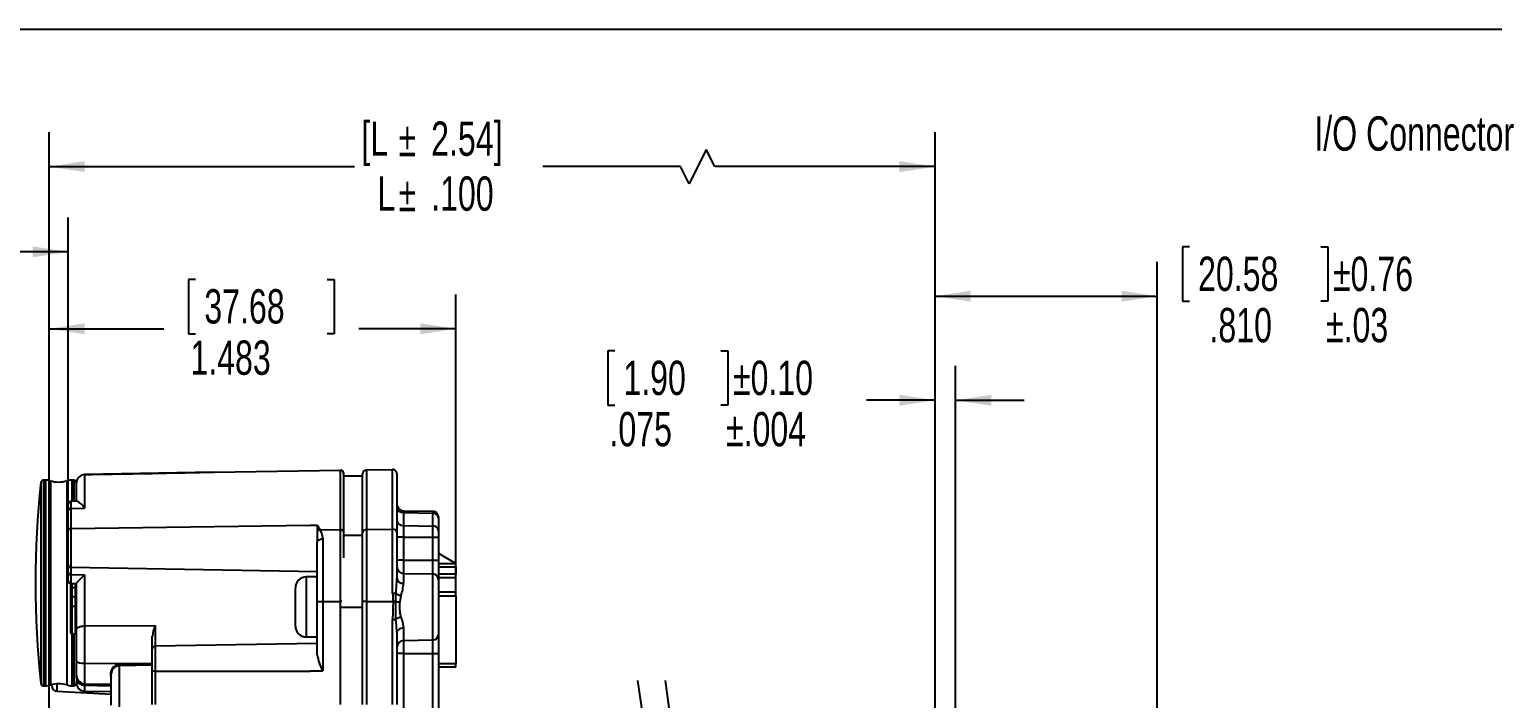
# Model space of a CAD drawing. Extents: x 0.3 to 16.8, y 0.3 to 10.8.
# Drawn here: x 6.94 to 12.28, y 8.33 to 10.77 of the extents above; entities that cross this region are included whole.
import ezdxf
from ezdxf.enums import TextEntityAlignment as Align

# ---------------------------------------------------------------- set-up
doc = ezdxf.new("R2010")
doc.units = 0
doc.linetypes.add('HIDDEN', pattern=[0.075, 0.05, -0.025])
doc.layers.get('0').update_dxf_attribs({"linetype": 'CONTINUOUS'})
doc.layers.add('FORMAT', color=7, linetype='CONTINUOUS')
doc.dimstyles.new('SLDDIMSTYLE0', dxfattribs={"dimtxt": 0.125, "dimasz": 0.13, "dimexe": 0, "dimexo": 0.0625, "dimgap": 0.03125, "dimtad": 0, "dimtih": 1, "dimtoh": 1, "dimrnd": 1e-09, "dimzin": 4, "dimsah": 1, "dimcen": 0.09, "dimazin": 3, "dimtfac": 1, "dimtofl": 0, "dimtmove": 0, "dimatfit": 3})
doc.dimstyles.new('SLDDIMSTYLE3', dxfattribs={"dimtxt": 0.125, "dimasz": 0.13, "dimexe": 0, "dimexo": 0.0625, "dimgap": 0.03125, "dimtad": 0, "dimtih": 1, "dimtoh": 1, "dimrnd": 1e-09, "dimzin": 12, "dimsah": 1, "dimcen": 0.09, "dimazin": 3, "dimtfac": 1, "dimtofl": 0, "dimtmove": 0, "dimatfit": 3})
doc.dimstyles.new('SLDDIMSTYLE4', dxfattribs={"dimtxt": 0.125, "dimasz": 0.13, "dimexe": 0, "dimexo": 0.0625, "dimgap": 0.03125, "dimtad": 0, "dimtih": 1, "dimtoh": 1, "dimrnd": 1e-09, "dimzin": 12, "dimsah": 1, "dimcen": 0.09, "dimazin": 3, "dimtol": 1, "dimtp": 0.004, "dimtm": 0.004, "dimtfac": 1, "dimtmove": 0, "dimatfit": 3})
doc.dimstyles.new('SLDDIMSTYLE6', dxfattribs={"dimtxt": 0.125, "dimasz": 0.13, "dimexe": 0, "dimexo": 0.0625, "dimgap": 0.03125, "dimtad": 0, "dimtih": 1, "dimtoh": 1, "dimrnd": 1e-09, "dimzin": 4, "dimsah": 1, "dimcen": 0.09, "dimazin": 3, "dimtol": 1, "dimtp": 0.03, "dimtm": 0.03, "dimtfac": 1, "dimtofl": 0, "dimtmove": 0, "dimatfit": 3})

# ---------------------------------------------------------------- blocks, each defined once
blk = doc.blocks.new('_D_5')
at = {"layer": 'FORMAT'}
for p, q in [((5.9644, 10.1358), (5.939, 10.1358)), ((5.939, 10.1358), (5.939, 9.9373)), ((6.4435, 10.1358), (6.4689, 10.1358)), ((6.4689, 10.1358), (6.4689, 9.9373)), ((5.3354, 9.0044), (5.3354, 10.0807)), ((7.0854, 8.9903), (7.0854, 10.0807)), ((5.3354, 9.9557), (5.8485, 9.9557)), ((5.939, 9.9373), (5.9644, 9.9373)), ((6.4689, 9.9373), (6.4435, 9.9373)), ((7.0854, 9.9557), (6.5595, 9.9557))]:
    blk.add_line(p, q, dxfattribs=at)
for points in [[(5.3354, 9.9557), (5.4654, 9.9357), (5.4654, 9.9757)], [(7.0854, 9.9557), (6.9554, 9.9757), (6.9554, 9.9357)]]:
    blk.add_solid(points, dxfattribs=at)
at = {"layer": 'FORMAT', "width": 0.7}
for s, p in [('44.45', (5.9962, 9.9373, 0.0039)), ('1.750', (5.9454, 9.7503, 0.0039))]:
    blk.add_text(s, height=0.125, dxfattribs=at).set_placement(p, align=Align.BOTTOM_LEFT)
blk = doc.blocks.new('_D_7')
at = {"layer": 'FORMAT'}
for p, q in [((7.0154, 8.2574), (7.0154, 10.3914)), ((10.2456, 8.177), (10.2456, 10.3914)), ((9.4114, 10.3289), (9.3489, 10.2039)), ((9.4427, 10.2664), (9.4114, 10.3289)), ((7.0154, 10.2664), (8.1287, 10.2664)), ((9.3177, 10.2664), (8.8157, 10.2664)), ((9.3489, 10.2039), (9.3177, 10.2664)), ((10.2456, 10.2664), (9.4427, 10.2664))]:
    blk.add_line(p, q, dxfattribs=at)
for points in [[(7.0154, 10.2664), (7.1454, 10.2464), (7.1454, 10.2864)], [(10.2456, 10.2664), (10.1156, 10.2864), (10.1156, 10.2464)]]:
    blk.add_solid(points, dxfattribs=at)
at = {"layer": 'FORMAT', "width": 0.7}
for s, p in [('[L', (8.1541, 10.2683, 0.0039)), ('%%p', (8.2895, 10.2664, 0.0039)), ('2.54]', (8.4086, 10.2683, 0.0039)), ('L', (8.2126, 10.068, 0.0039)), ('%%p', (8.2895, 10.0661, 0.0039)), ('.100', (8.4086, 10.068, 0.0039))]:
    blk.add_text(s, height=0.125, dxfattribs=at).set_placement(p, align=Align.BOTTOM_LEFT)
blk = doc.blocks.new('_D_8')
at = {"layer": 'FORMAT'}
for p, q in [((9.0777, 9.5946), (9.0523, 9.5946)), ((9.0523, 9.5946), (9.0523, 9.3962)), ((9.4644, 9.5946), (9.4898, 9.5946)), ((9.4898, 9.5946), (9.4898, 9.3962)), ((10.2456, 8.177), (10.2456, 9.5396)), ((10.3204, 7.8996), (10.3204, 9.5396)), ((9.0523, 9.3962), (9.0777, 9.3962)), ((9.4898, 9.3962), (9.4644, 9.3962)), ((10.2456, 9.4146), (9.9952, 9.4146)), ((10.3204, 9.4146), (10.5704, 9.4146))]:
    blk.add_line(p, q, dxfattribs=at)
for points in [[(10.2456, 9.4146), (10.1156, 9.4346), (10.1156, 9.3946)], [(10.3204, 9.4146), (10.4504, 9.3946), (10.4504, 9.4346)]]:
    blk.add_solid(points, dxfattribs=at)
at = {"layer": 'FORMAT', "width": 0.7}
for s, p in [('1.90', (9.1094, 9.3962, 0.0039)), ('±0.10', (9.5089, 9.3962, 0.0039)), ('.075', (9.0587, 9.2092, 0.0039)), ('±.004', (9.4835, 9.2092, 0.0039))]:
    blk.add_text(s, height=0.125, dxfattribs=at).set_placement(p, align=Align.BOTTOM_LEFT)
blk = doc.blocks.new('_D_9')
at = {"layer": 'FORMAT'}
for p, q in [((7.5498, 9.8553), (7.5244, 9.8553)), ((7.5244, 9.8553), (7.5244, 9.6569)), ((8.0289, 9.8553), (8.0543, 9.8553)), ((8.0543, 9.8553), (8.0543, 9.6569)), ((7.0154, 8.2574), (7.0154, 9.8003)), ((8.4988, 8.7514), (8.4988, 9.8003)), ((7.0154, 9.6753), (7.4338, 9.6753)), ((8.4988, 9.6753), (8.1449, 9.6753)), ((7.5244, 9.6569), (7.5498, 9.6569)), ((8.0543, 9.6569), (8.0289, 9.6569))]:
    blk.add_line(p, q, dxfattribs=at)
for points in [[(7.0154, 9.6753), (7.1454, 9.6553), (7.1454, 9.6953)], [(8.4988, 9.6753), (8.3688, 9.6953), (8.3688, 9.6553)]]:
    blk.add_solid(points, dxfattribs=at)
at = {"layer": 'FORMAT', "width": 0.7}
for s, p in [('37.68', (7.5815, 9.6569, 0.0039)), ('1.483', (7.5308, 9.4699, 0.0039))]:
    blk.add_text(s, height=0.125, dxfattribs=at).set_placement(p, align=Align.BOTTOM_LEFT)
blk = doc.blocks.new('_D_12')
at = {"layer": 'FORMAT'}
for p, q in [((11.1729, 9.974), (11.1475, 9.974)), ((11.1475, 9.974), (11.1475, 9.7756)), ((11.652, 9.974), (11.6773, 9.974)), ((11.6773, 9.974), (11.6773, 9.7756)), ((10.2456, 8.177), (10.2456, 9.919)), ((11.0557, 7.341), (11.0557, 9.919)), ((10.2456, 9.794), (11.0557, 9.794)), ((11.0557, 9.794), (11.0569, 9.794)), ((11.1475, 9.7756), (11.1729, 9.7756)), ((11.6773, 9.7756), (11.652, 9.7756))]:
    blk.add_line(p, q, dxfattribs=at)
for points in [[(10.2456, 9.794), (10.3756, 9.774), (10.3756, 9.814)], [(11.0557, 9.794), (10.9257, 9.814), (10.9257, 9.774)]]:
    blk.add_solid(points, dxfattribs=at)
at = {"layer": 'FORMAT', "width": 0.7}
for s, p in [('20.58', (11.2046, 9.7756, 0.0039)), ('±0.76', (11.6964, 9.7756, 0.0039)), ('.810', (11.2462, 9.5885, 0.0039)), ('±.03', (11.671, 9.5885, 0.0039))]:
    blk.add_text(s, height=0.125, dxfattribs=at).set_placement(p, align=Align.BOTTOM_LEFT)
blk = doc.blocks.new('_DOT')
at = {"color": 0, "linetype": 'BYBLOCK'}
blk.add_line((-0.5, 0), (-1, 0), dxfattribs=at)
at = {"color": 0, "linetype": 'BYBLOCK', "const_width": 0.5}
blk.add_lwpolyline([(-0.25, 0, 1), (0.25, 0, 1)], format="xyb", close=True, dxfattribs=at)
blk = doc.blocks.new('SW_NOTE_7')
at = {"layer": 'FORMAT', "color": 0}
blk.add_lwpolyline([(-0.6843, 1.7), (-0.4343, 1.7), (0, 0)], dxfattribs=at)
at = {"layer": 'FORMAT', "color": 0, "xscale": 0.04, "yscale": 0.04, "rotation": 284.3314966606}
blk.add_blockref('_DOT', (0, 0, -3.067), dxfattribs=at)
at = {"layer": 'FORMAT', "color": 0, "width": 0.7}
blk.add_text('I/O Connector', height=0.125, dxfattribs=at).set_placement((-1.8846, 1.6056), align=Align.BOTTOM_LEFT)

msp = doc.modelspace()

# ---------------------------------------------------------------- linework, layer by layer
at = {"color": 7, "linetype": 'CONTINUOUS'}
for p, q in [((0.2513, 10.7671), (16.7513, 10.7671)), ((7.6165, 9.1521), (7.1448, 9.1439)), ((7.1448, 9.1436), (7.1754, 9.1441)), ((7.1448, 9.1436), (7.1448, 9.0212)), ((7.6169, 9.1518), (8.0782, 9.1599)), ((8.0782, 8.9429), (8.0782, 9.1599)), ((8.0884, 9.1502), (8.0884, 9.1499)), ((8.0884, 9.1499), (8.0884, 8.9358)), ((8.0884, 9.1395), (8.1584, 9.1395)), ((8.1584, 8.9324), (8.1584, 9.1453)), ((8.1731, 9.1603), (8.2681, 9.162)), ((8.1731, 9.1603), (8.1731, 8.943)), ((8.2681, 8.9441), (8.2681, 9.162)), ((8.2834, 9.147), (8.2834, 8.9335)), ((7.0026, 9.1238), (6.9953, 9.1238)), ((7.1054, 9.1238), (7.0981, 9.1238)), ((7.1154, 9.1138), (7.1154, 9.1136)), ((7.1154, 9.045), (7.1154, 9.1136)), ((7.0854, 9.0122), (7.0854, 9.0358)), ((7.1168, 9.0462), (7.0952, 9.0458)), ((7.0952, 9.0205), (7.1448, 9.0212)), ((7.0952, 9.0205), (7.0952, 8.9476)), ((7.0854, 8.9403), (7.0854, 9.0122)), ((8.308, 9.0115), (8.308, 9.0048)), ((8.308, 9.0115), (8.4151, 9.0097)), ((8.308, 9.0048), (8.308, 8.9575)), ((8.308, 9.0048), (8.4151, 9.0032)), ((8.4151, 9.0032), (8.4151, 9.0097)), ((8.4151, 8.956), (8.4151, 9.0032)), ((8.4348, 8.9897), (8.4348, 8.9858)), ((8.4348, 8.9858), (8.4348, 8.94)), ((7.0854, 8.8142), (7.0854, 8.9403)), ((7.0952, 8.9476), (7.9673, 8.9587)), ((7.0952, 8.9476), (7.0952, 8.8046)), ((7.9934, 8.9582), (7.9673, 8.9587)), ((7.9673, 8.9587), (7.9939, 8.9582)), ((7.9934, 8.9582), (7.9934, 8.9362)), ((7.9934, 8.9582), (7.9939, 8.9582)), ((7.9934, 8.9362), (7.9934, 8.8972)), ((8.0041, 8.9419), (8.0782, 8.9429)), ((8.0782, 8.6807), (8.0782, 8.9429)), ((8.0884, 8.9358), (8.0884, 8.8405)), ((8.1584, 8.9224), (8.1584, 8.9324)), ((8.1584, 8.6607), (8.1584, 8.9224)), ((8.1731, 8.943), (8.2681, 8.9441)), ((8.1731, 8.943), (8.1731, 8.6807)), ((8.2681, 8.71), (8.2681, 8.9441)), ((8.2834, 8.9335), (8.2834, 8.7653)), ((8.308, 8.9157), (8.2834, 8.9157)), ((8.308, 8.9575), (8.308, 8.9157)), ((8.308, 8.9575), (8.4151, 8.956)), ((8.308, 8.9157), (8.308, 8.831)), ((8.308, 8.9157), (8.4151, 8.9157)), ((8.4151, 8.9157), (8.4151, 8.956)), ((8.4151, 8.831), (8.4151, 8.9157)), ((8.4151, 8.9157), (8.4348, 8.9157)), ((8.4348, 8.94), (8.4348, 8.9157)), ((8.4348, 8.9157), (8.4348, 8.831)), ((7.9934, 8.6807), (7.9934, 8.8972)), ((8.013, 8.9096), (8.013, 8.6807)), ((8.4348, 8.8576), (8.4988, 8.8195)), ((7.0854, 8.7866), (7.0854, 8.8142)), ((7.9934, 8.7896), (7.0952, 8.8046)), ((7.0952, 8.8046), (7.0952, 8.7788)), ((8.308, 8.831), (8.2834, 8.831)), ((8.308, 8.831), (8.308, 8.7832)), ((8.308, 8.831), (8.4151, 8.831)), ((8.4151, 8.7813), (8.4151, 8.831)), ((8.4151, 8.831), (8.4348, 8.831)), ((8.4348, 8.831), (8.4348, 8.7613)), ((8.4348, 8.8195), (8.4988, 8.8195)), ((8.4988, 8.8077), (8.4988, 8.8195)), ((8.4988, 8.8077), (8.4988, 8.7801)), ((7.0854, 8.7565), (7.0854, 8.7866)), ((7.0952, 8.7788), (7.1448, 8.7781)), ((7.1448, 8.7781), (7.1448, 8.5916)), ((7.9934, 8.7705), (7.9534, 8.7705)), ((8.308, 8.7832), (8.308, 8.7476)), ((8.308, 8.7832), (8.4151, 8.7813)), ((8.4151, 8.5406), (8.4151, 8.7813)), ((8.4988, 8.7801), (8.4348, 8.7801)), ((8.4988, 8.7669), (8.4348, 8.7669)), ((8.4348, 8.7613), (8.4348, 8.5606)), ((8.4988, 8.7669), (8.4988, 8.7801)), ((8.4988, 8.7146), (8.4988, 8.7669)), ((7.0952, 8.7465), (7.1154, 8.7461)), ((7.0954, 8.7341), (7.0954, 8.7465)), ((7.0954, 8.7015), (7.0954, 8.7341)), ((7.0954, 8.6673), (7.0954, 8.7015)), ((7.0984, 8.7464), (7.0984, 8.7322)), ((7.0984, 8.7322), (7.0984, 8.6989)), ((7.0984, 8.7322), (7.1124, 8.7322)), ((7.0984, 8.6989), (7.1124, 8.6989)), ((7.0984, 8.6989), (7.0984, 8.6643)), ((7.1124, 8.7322), (7.1124, 8.7462)), ((7.1124, 8.6989), (7.1124, 8.7322)), ((7.1124, 8.6643), (7.1124, 8.6989)), ((7.1154, 8.5777), (7.1154, 8.7491)), ((7.9134, 8.5915), (7.9134, 8.7305)), ((8.2792, 8.6815), (8.2798, 8.7096)), ((8.2985, 8.7024), (8.2939, 8.6792)), ((8.4988, 8.7146), (8.4348, 8.7146)), ((8.4348, 8.7014), (8.4988, 8.7014)), ((8.4988, 8.7014), (8.4988, 8.7146)), ((8.4988, 8.7014), (8.4988, 8.4533)), ((7.0954, 8.5654), (7.0954, 8.6665)), ((7.0984, 8.6643), (7.1124, 8.6643)), ((7.0984, 8.6643), (7.0984, 8.6635)), ((7.0984, 8.6635), (7.1124, 8.6635)), ((7.0984, 8.6635), (7.0984, 8.5624)), ((7.1124, 8.6635), (7.1124, 8.6643)), ((7.1124, 8.5624), (7.1124, 8.6635)), ((7.9934, 8.6338), (7.9934, 8.6885)), ((7.9934, 8.487), (7.9934, 8.6807)), ((7.9934, 8.6807), (8.013, 8.6807)), ((8.013, 8.6807), (8.013, 8.4281)), ((8.013, 8.6807), (8.0782, 8.6807)), ((8.0782, 8.3058), (8.0782, 8.6807)), ((8.1731, 8.6807), (8.1584, 8.6807)), ((8.1584, 8.3058), (8.1584, 8.6607)), ((8.1731, 8.6807), (8.1731, 8.3058)), ((8.1731, 8.6807), (8.2698, 8.6807)), ((7.1448, 8.5916), (7.4018, 8.5937)), ((7.1448, 8.5916), (7.1448, 8.4556)), ((8.2681, 8.3058), (8.2681, 8.6158)), ((8.2681, 8.6158), (8.2797, 8.6158)), ((7.0984, 8.5624), (7.1124, 8.5624)), ((7.1154, 8.4642), (7.1154, 8.5777)), ((7.3919, 8.5075), (7.3919, 8.5545)), ((7.9534, 8.5515), (7.9934, 8.5515)), ((8.2834, 8.5679), (8.2834, 8.3058)), ((8.308, 8.5837), (8.308, 8.5388)), ((8.308, 8.5388), (8.4151, 8.5406)), ((8.308, 8.5388), (8.308, 8.491)), ((8.4151, 8.491), (8.4151, 8.5406)), ((8.4348, 8.5606), (8.4348, 8.491)), ((7.3919, 8.4273), (7.3919, 8.5075)), ((7.9934, 8.5278), (7.4018, 8.5175)), ((8.308, 8.491), (8.2834, 8.491)), ((8.308, 8.491), (8.4151, 8.491)), ((8.308, 8.491), (8.308, 8.0748)), ((8.4151, 8.491), (8.4348, 8.491)), ((8.4151, 8.0748), (8.4151, 8.491)), ((8.4348, 8.491), (8.4348, 8.0748)), ((7.1154, 8.4112), (7.1154, 8.4642)), ((7.1448, 8.4556), (7.3919, 8.4544)), ((7.1448, 8.4556), (7.1448, 8.3812)), ((7.3919, 8.4486), (7.2714, 8.4465)), ((8.4988, 8.4415), (8.4348, 8.4415)), ((8.4988, 8.4415), (8.4988, 8.4533)), ((7.0254, 8.3737), (7.0254, 8.3779)), ((7.1154, 8.4038), (7.1154, 8.4112)), ((7.1154, 8.4112), (7.1154, 8.3838)), ((7.1448, 8.3812), (7.2419, 8.3795)), ((7.1448, 8.3812), (7.1448, 8.3755)), ((7.2419, 8.3024), (7.2419, 8.4165)), ((7.3919, 8.3058), (7.3919, 8.4273)), ((7.4018, 8.4273), (7.3919, 8.4273)), ((7.4018, 8.4273), (7.4018, 8.3058)), ((7.4018, 8.4273), (7.9673, 8.4273)), ((7.9673, 8.4273), (8.013, 8.4281)), ((8.0127, 8.4281), (7.9673, 8.4273)), ((6.9953, 8.3738), (7.0026, 8.3738)), ((7.0443, 8.3537), (7.2419, 8.3433)), ((7.0981, 8.3738), (7.1054, 8.3738)), ((7.1448, 8.354), (7.2419, 8.3523))]:
    msp.add_line(p, q, dxfattribs=at)
at = {"color": 8, "linetype": 'CONTINUOUS'}
for p, q in [((8.0782, 9.1599), (8.0782, 9.1602)), ((6.9854, 9.1149), (6.9854, 8.7811)), ((6.9953, 9.1238), (6.9953, 8.7819)), ((7.0026, 9.1238), (7.0026, 8.7819)), ((7.0205, 9.1211), (7.0205, 8.7817)), ((7.0802, 9.1211), (7.0802, 8.7817)), ((7.0981, 9.1238), (7.0981, 9.0458)), ((7.1054, 9.1238), (7.1054, 9.046)), ((7.0952, 9.0458), (7.0952, 9.0205)), ((8.0884, 8.9224), (8.1584, 8.9224)), ((8.4348, 8.8077), (8.4988, 8.8077)), ((6.9854, 8.7811), (6.9854, 8.3827)), ((6.9953, 8.7819), (6.9953, 8.3738)), ((7.0026, 8.7819), (7.0026, 8.3738)), ((7.0205, 8.7817), (7.0205, 8.3765)), ((7.0802, 8.7817), (7.0802, 8.3765)), ((7.0952, 8.7788), (7.0952, 8.7465)), ((7.9534, 8.7705), (7.9534, 8.5515)), ((8.0832, 8.6807), (8.0782, 8.6807)), ((8.0821, 8.6607), (8.1584, 8.6607)), ((7.4018, 8.5937), (7.4018, 8.5175)), ((7.0981, 8.5636), (7.0981, 8.3738)), ((7.1054, 8.5624), (7.1054, 8.3738)), ((7.4018, 8.5175), (7.4018, 8.4273)), ((7.2714, 8.4513), (7.3919, 8.454)), ((7.2714, 8.4465), (7.2714, 8.2973)), ((8.4988, 8.4533), (8.4348, 8.4533)), ((7.0443, 8.3809), (7.0443, 8.3537)), ((7.1448, 8.3755), (7.2419, 8.3739)), ((7.1448, 8.3755), (7.1448, 8.354))]:
    msp.add_line(p, q, dxfattribs=at)
at = {"color": 7, "linetype": 'HIDDEN'}
for p, q in [((9.1614, 8.3925), (9.2402, 7.8297)), ((9.2614, 8.3925), (9.3402, 7.8297))]:
    msp.add_line(p, q, dxfattribs=at)
at = {"color": 7, "linetype": 'CONTINUOUS'}
for points in [[(7.1754, 9.1441), (7.3919, 9.1479), (7.4419, 9.1488), (7.5119, 9.15), (7.6169, 9.1518)], [(6.9854, 9.1149), (6.9807, 9.0693), (6.9766, 9.0236), (6.9732, 8.9779), (6.9704, 8.9321), (6.9682, 8.8863), (6.9666, 8.8405), (6.9657, 8.7946), (6.9654, 8.7488), (6.9657, 8.7029), (6.9666, 8.6571), (6.9682, 8.6113), (6.9704, 8.5655), (6.9732, 8.5197), (6.9766, 8.474), (6.9807, 8.4283), (6.9854, 8.3827)], [(8.0041, 8.9419), (8.0104, 8.9268), (8.013, 8.9096)], [(7.9934, 8.8972), (7.9938, 8.8996), (7.9949, 8.9019), (7.9967, 8.9041), (7.9991, 8.9059), (8.0021, 8.9075), (8.0055, 8.9086), (8.0092, 8.9094), (8.013, 8.9096)], [(7.1154, 8.6209), (7.1153, 8.6208), (7.1152, 8.6207), (7.115, 8.6205), (7.1147, 8.6204), (7.1143, 8.6203), (7.1139, 8.6202), (7.1134, 8.6201), (7.1129, 8.6201), (7.1124, 8.6201)], [(7.1154, 8.5777), (7.1159, 8.5804), (7.1176, 8.583), (7.1203, 8.5854), (7.124, 8.5875), (7.1284, 8.5892), (7.1335, 8.5905), (7.1391, 8.5913), (7.1448, 8.5916)], [(8.2834, 8.5679), (8.2818, 8.5951), (8.2797, 8.6158)], [(8.2981, 8.6235), (8.3038, 8.6063), (8.308, 8.5837)], [(8.308, 8.5837), (8.3031, 8.5833), (8.2985, 8.5824), (8.2943, 8.5809), (8.2906, 8.579), (8.2875, 8.5766), (8.2853, 8.5739), (8.2839, 8.5709), (8.2834, 8.5679)], [(7.1154, 8.4642), (7.1154, 8.464), (7.116, 8.4623), (7.1198, 8.4596), (7.1263, 8.4575), (7.135, 8.4561), (7.1448, 8.4556)]]:
    msp.add_lwpolyline(points, dxfattribs=at)
for centre, radius, start, end in [((7.1454, 9.1136), 0.03, 91.0002, 179.9996), ((8.0784, 9.1502), 0.01, 0.0006, 90.9992), ((8.0784, 9.1499), 0.01, 0.0241, 90.9756), ((8.1734, 9.1453), 0.015, 91.0004, 179.9994), ((8.2684, 9.147), 0.015, 359.9996, 91.0007), ((6.9953, 9.1138), 0.01, 89.9987, 173.7463), ((7.0026, 9.0638), 0.06, 72.6292, 89.9992), ((7.0503, 9.2165), 0.1, 252.6287, 287.3713), ((7.0981, 9.0638), 0.06, 90.0008, 107.3708), ((7.1054, 9.1138), 0.01, 0.0005, 89.9987), ((7.0954, 9.0358), 0.01, 90.9992, 179.9994), ((7.0946, 9.0113), 0.00924, 86.0837, 174.3509), ((7.0975, 8.9961), 0.0536, 27.9005, 68.8271), ((8.3084, 9.0365), 0.025, 179.9997, 269.0003), ((8.3068, 9.0283), 0.0235, 184.1287, 272.7676), ((8.3061, 8.9803), 0.0228, 186.8782, 274.769), ((8.4148, 8.9897), 0.02, 0.0002, 88.9999), ((8.4161, 8.9844), 0.0188, 4.1291, 92.7668), ((7.0942, 8.9387), 0.00892, 83.3091, 169.9315), ((8.0125, 8.9134), 0.0297, 106.4786, 130.0734), ((7.8103, 8.8324), 0.2226, 29.4828, 34.4283), ((8.0796, 8.934), 0.00898, 11.6168, 98.7941), ((8.1714, 8.9298), 0.0133, 82.7005, 168.7734), ((8.2702, 8.9308), 0.0135, 11.6168, 98.7942), ((8.4167, 8.9378), 0.0183, 6.8794, 94.768), ((7.0951, 8.8144), 0.00978, 181.2856, 270.287), ((8.3084, 8.8082), 0.025, 180, 269.0003), ((7.0944, 8.7878), 0.00908, 187.5879, 275.2305), ((7.0954, 8.7565), 0.01, 180.0009, 269), ((7.8145, 8.0669), 0.9769, 133.2769, 135.7005), ((7.9534, 8.7305), 0.04, 89.9996, 180.0004), ((7.6724, 8.7762), 0.6111, 353.7381, 358.9728), ((8.3052, 8.7696), 0.0222, 191.1587, 277.2664), ((8.4148, 8.7613), 0.02, 0, 89.0003), ((7.0979, 8.7348), 0.00264, 197.4314, 280.4103), ((7.0982, 8.7017), 0.00285, 183.5258, 273.1441), ((7.1129, 8.7296), 0.00264, 17.4339, 100.4098), ((7.1123, 8.7291), 0.00309, 271.5991, 1.6141), ((7.1125, 8.696), 0.00285, 3.5259, 93.1455), ((8.6096, 8.7148), 0.3415, 180.8095, 185.7267), ((8.2692, 8.5747), 0.1353, 85.4786, 90.4442), ((8.3099, 8.7597), 0.0585, 239.0867, 258.7602), ((8.1346, 8.7603), 0.1738, 340.5429, 355.8028), ((7.0984, 8.6673), 0.003, 180.0148, 270.037), ((7.0984, 8.6665), 0.00299, 180.1489, 270.1897), ((7.1124, 8.6613), 0.003, 0.0129, 90.039), ((9.625, 8.6134), 1.3569, 177.1548, 179.8957), ((9.0008, 0.3104), 8.4022, 94.9271, 94.99109), ((3.9076, 8.6116), 4.3721, 0.055, 0.9159), ((8.3085, 8.8174), 0.1391, 257.8027, 263.9435), ((8.4235, 8.6611), 0.1309, 172.0665, 196.7017), ((7.5356, 8.5393), 0.1444, 157.8842, 173.9677), ((7.9534, 8.5915), 0.04, 179.9997, 270.0002), ((8.3136, 8.5603), 0.0651, 103.7489, 121.3817), ((7.0984, 8.5654), 0.00304, 179.1822, 269.2364), ((7.1124, 8.5607), 0.00293, 1.5224, 91.3322), ((8.3084, 8.5138), 0.025, 90.9997, 180.0002), ((8.4148, 8.5606), 0.02, 271.0001, 359.9996), ((7.4019, 8.5075), 0.01, 90.9988, 180.002), ((8.1655, 8.5108), 0.1737, 187.8673, 208.4189), ((7.2719, 8.4165), 0.03, 91.0001, 179.9999), ((6.9953, 8.3838), 0.01, 186.2537, 270.0013), ((7.0503, 8.2811), 0.1, 72.6289, 107.3711), ((7.1054, 8.3838), 0.01, 270.0006, 359.9998), ((7.1454, 8.4112), 0.03, 180, 269.0001), ((7.1445, 8.4047), 0.0292, 181.6107, 270.5949), ((7.1454, 8.384), 0.03, 180.0001, 268.9999), ((7.0026, 8.4338), 0.06, 269.9999, 287.3717), ((7.0454, 8.3737), 0.02, 179.9989, 267.001), ((7.0981, 8.4338), 0.06, 252.6283, 270.0001)]:
    msp.add_arc(centre, radius, start, end, dxfattribs=at)
at = {"color": 8, "linetype": 'CONTINUOUS'}
for centre, radius, start, end in [((7.1124, 8.7318), 0.00299, 269.8287, 343.7224), ((7.2741, 8.4164), 0.0349, 94.4592, 202.8655), ((7.1246, 8.4455), 0.1469, 0.3813, 2.2527)]:
    msp.add_arc(centre, radius, start, end, dxfattribs=at)

# ---------------------------------------------------------------- block references
at = {"layer": 'FORMAT'}
msp.add_blockref('SW_NOTE_7', (13.5132, 8.6814), dxfattribs=at)

# ---------------------------------------------------------------- dimensions: what is measured, and where the dimension line sits
dim = msp.add_linear_dim(base=(10.2456, 10.2664), p1=(7.0154, 8.2074), p2=(10.2456, 8.127), text='[L%%p2.54]\\PL%%p.100', dimstyle='SLDDIMSTYLE3', dxfattribs=at)
dim.commit()
dim.dimension.update_dxf_attribs({"geometry": '_D_7', "text_midpoint": (8.4722, 10.2664), "dimtype": 160})
for base, p1, p2, dimstyle, picture, middle in [((5.3354, 9.9557), (7.0854, 8.9403), (5.3354, 8.9544), 'SLDDIMSTYLE0', '_D_5', (6.204, 9.9557)), ((11.0557, 9.794), (10.2456, 8.127), (11.0557, 7.291), 'SLDDIMSTYLE6', '_D_12', (11.6198, 9.794)), ((8.4988, 9.6753), (7.0154, 8.2074), (8.4988, 8.7014), 'SLDDIMSTYLE3', '_D_9', (7.7894, 9.6753)), ((10.3204, 9.4146), (10.2456, 8.127), (10.3204, 7.8496), 'SLDDIMSTYLE4', '_D_8', (9.4785, 9.4146))]:
    dim = msp.add_linear_dim(base=base, p1=p1, p2=p2, dimstyle=dimstyle, dxfattribs=at)
    dim.commit()
    dim.dimension.update_dxf_attribs({"geometry": picture, "text_midpoint": middle, "dimtype": 160})

doc.saveas('drawing.dxf')
